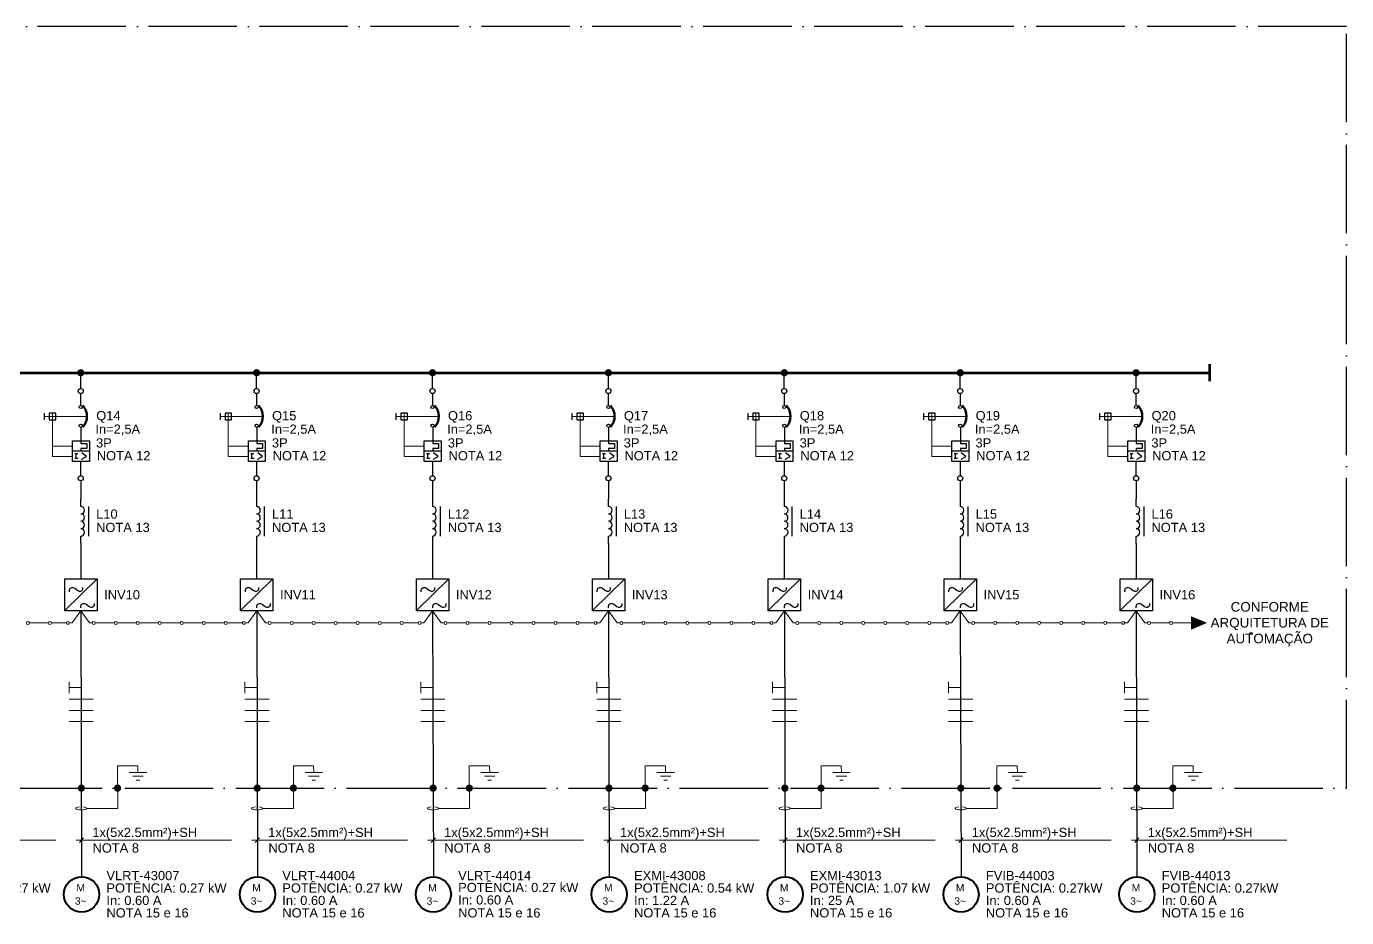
# Model space of a CAD drawing. Header units: inches. Extents: x 8060 to 14805, y -2003 to -1162.
# Drawn here: x 11459.3 to 11817.4, y -1697.2 to -1455.5 of the extents above; entities that cross this region are included whole.
import ezdxf
from ezdxf.enums import TextEntityAlignment as Align

# ---------------------------------------------------------------- set-up
doc = ezdxf.new("R2010")
doc.units = ezdxf.units.IN
doc.header["$MEASUREMENT"] = 0
doc.linetypes.add('ACAD_ISO04W100', pattern=[30, 24, -3, 0, -3])
for name, color, linetype in [('CABOS', 2, 'Continuous'), ('CAIXA DE IDENT.', 6, 'ACAD_ISO04W100'), ('COMPONENTES', 7, 'Continuous'), ('PDF2_AM_8', 7, 'Continuous'), ('PDF2_E-TXT20', 7, 'Continuous'), ('ROTAS', 7, 'Continuous'), ('TEXTO DES.', 2, 'Continuous')]:
    doc.layers.add(name, color=color, linetype=linetype)
doc.styles.add('PDF ArialMT', font='arial.ttf')

# ---------------------------------------------------------------- blocks, each defined once
blk = doc.blocks.new('Indutância')
at = {"layer": 'COMPONENTES', "lineweight": 30}
for p, q in [((5383.17, -1082.37), (5383.17, -1080.38)), ((5383.17, -1092.39), (5383.17, -1090.37))]:
    blk.add_line(p, q, dxfattribs=at)
blk.add_lwpolyline([(5383.12, -1088.36, 1), (5383.12, -1086.35, 1), (5383.12, -1084.34)], format="xyb", dxfattribs=at)
blk.add_lwpolyline([(5385.19, -1082.37), (5385.19, -1090.37)], dxfattribs=at)
for centre in [(5383.12, -1083.36), (5383.12, -1089.35)]:
    blk.add_arc(centre, 1.01, 270, 90, dxfattribs=at)
blk = doc.blocks.new('Inversor')
at = {"layer": 'COMPONENTES', "lineweight": 30}
for points in [[(5353.2, -1116.54), (5344.42, -1125.13)], [(5345.71, -1120.12), (5345.71, -1119.72), (5345.92, -1119.1), (5346.33, -1118.89), (5346.73, -1118.89), (5347.13, -1119.1), (5347.96, -1119.72), (5348.36, -1119.93), (5348.76, -1119.93), (5349.18, -1119.72), (5349.37, -1119.31), (5349.37, -1118.89)], [(5348.82, -1124.46), (5348.82, -1124.06), (5349.01, -1123.44), (5349.44, -1123.25), (5349.84, -1123.25), (5350.24, -1123.44), (5351.07, -1124.06), (5351.47, -1124.27), (5351.87, -1124.27), (5352.27, -1124.06), (5352.49, -1123.65), (5352.49, -1123.25)]]:
    blk.add_lwpolyline(points, dxfattribs=at)
blk.add_lwpolyline([(5344.42, -1116.54), (5353.2, -1116.54), (5353.2, -1125.22), (5344.42, -1125.22)], close=True, dxfattribs=at)
blk = doc.blocks.new('disjuntor motor')
at = {"layer": 'COMPONENTES', "lineweight": 30}
for points in [[(5611.23, -947.57), (5611.23, -944.35)], [(5601.35, -951.42), (5601.35, -949.64)], [(5611.23, -953.5), (5611.23, -957.14), (5611.23, -957.86), (5612.8, -957.86), (5612.8, -959.25), (5611.23, -959.25), (5611.23, -959.97)], [(5613.52, -959.97), (5608.95, -959.97)], [(5609.56, -960.57), (5610.41, -960.57)], [(5609.56, -961.88), (5610.49, -961.88)], [(5609.92, -961.88), (5609.92, -960.57)], [(5611.23, -966.66), (5611.23, -962.79)], [(5611.42, -962.13), (5612.74, -961.41), (5611.47, -960.44)]]:
    blk.add_lwpolyline(points, dxfattribs=at)
at = {"layer": 'COMPONENTES', "lineweight": 15}
for points in [[(5612.93, -950.53), (5601.35, -950.53)], [(5608.95, -961.37), (5603.49, -961.37), (5603.49, -949.64)], [(5608.95, -958.55), (5603.49, -958.55)]]:
    blk.add_lwpolyline(points, dxfattribs=at)
at = {"layer": 'COMPONENTES', "lineweight": 30}
for points in [[(5604.4, -949.64), (5602.6, -949.64), (5602.6, -951.42), (5604.4, -951.42)], [(5613.52, -957.14), (5613.52, -962.79), (5608.95, -962.79), (5608.95, -957.14)]]:
    blk.add_lwpolyline(points, close=True, dxfattribs=at)
for centre, radius in [((5611.18, -943.64), 0.688), ((5611.18, -947.98), 0.434), ((5611.18, -953.02), 0.434), ((5611.18, -967.31), 0.688)]:
    blk.add_circle(centre, radius, dxfattribs=at)
at = {"layer": 'COMPONENTES', "lineweight": 50}
blk.add_arc((5608.43, -950.5), 4.43, 318.0432, 41.9568, dxfattribs=at)
blk = doc.blocks.new('ATERRAMENTO')
at = {"layer": 'ROTAS'}
h = blk.add_hatch(color=256, dxfattribs=at)
h.dxf.hatch_style = 1
h.paths.add_polyline_path([(6647.54, -699.87, 1), (6649.51, -699.87, 1)])
at = {"layer": 'PDF2_E-TXT20', "lineweight": 9}
blk.add_line((6640.17, -705.36), (6648.56, -705.36), dxfattribs=at)
for points in [[(6654.04, -695.59), (6654, -693.83), (6648.52, -693.83), (6648.56, -705.36)], [(6651.67, -695.59), (6656.44, -695.59)], [(6652.63, -696.65), (6655.48, -696.65)], [(6653.58, -697.68), (6654.53, -697.68)]]:
    blk.add_lwpolyline(points, dxfattribs=at)
for points in [[(6638.21, -704.92), (6637.5, -704.98), (6637.06, -705.19), (6637.17, -705.4)], [(6637.17, -705.4), (6637.28, -705.61), (6637.92, -705.77), (6638.66, -705.77)], [(6638.66, -705.77), (6639.41, -705.77), (6640.05, -705.61), (6640.16, -705.4)], [(6640.16, -705.4), (6640.27, -705.19), (6639.83, -704.98), (6639.11, -704.92)]]:
    blk.add_open_spline(points, degree=3, dxfattribs=at)
blk = doc.blocks.new('MOTOR TRI')
at = {"layer": 'COMPONENTES', "lineweight": 40}
blk.add_circle((6638.76, -725.71), 4.79, dxfattribs=at)
at = {"layer": 'COMPONENTES', "char_height": 2.01, "attachment_point": 4, "style": 'PDF ArialMT'}
for s, insert in [('M', (6637.35, -723.9)), ('3~', (6636.93, -727.52))]:
    blk.add_mtext(s, dxfattribs=dict(at, insert=insert))
blk = doc.blocks.new('SETA')
at = {"layer": 'ROTAS'}
h = blk.add_hatch(color=256, dxfattribs=at)
h.dxf.hatch_style = 1
h.paths.add_polyline_path([(5730.94, -872), (5726.96, -870.31), (5726.96, -873.69)])
at = {"layer": 'ROTAS', "lineweight": 9}
blk.add_lwpolyline([(5730.94, -872), (5726.96, -870.31), (5726.96, -873.69)], close=True, dxfattribs=at)
blk.add_lwpolyline([(5730.94, -872), (5726.96, -870.31), (5726.96, -873.69)], close=True, dxfattribs=at)

msp = doc.modelspace()

# ---------------------------------------------------------------- hatches: boundary and pattern name
at = {"layer": 'ROTAS'}
h = msp.add_hatch(color=256, dxfattribs=at)
h.dxf.hatch_style = 1
h.paths.add_polyline_path([(11473.09, -1549.4, 1), (11475.07, -1549.4, 1)])
h = msp.add_hatch(color=256, dxfattribs=at)
h.dxf.hatch_style = 1
h.paths.add_polyline_path([(11520.8, -1549.4, 1), (11522.78, -1549.4, 1)])
h = msp.add_hatch(color=256, dxfattribs=at)
h.dxf.hatch_style = 1
h.paths.add_polyline_path([(11568.51, -1549.4, 1), (11570.49, -1549.4, 1)])
h = msp.add_hatch(color=256, dxfattribs=at)
h.dxf.hatch_style = 1
h.paths.add_polyline_path([(11616.22, -1549.4, 1), (11618.2, -1549.4, 1)])
h = msp.add_hatch(color=256, dxfattribs=at)
h.dxf.hatch_style = 1
h.paths.add_polyline_path([(11663.93, -1549.4, 1), (11665.91, -1549.4, 1)])
h = msp.add_hatch(color=256, dxfattribs=at)
h.dxf.hatch_style = 1
h.paths.add_polyline_path([(11711.64, -1549.4, 1), (11713.62, -1549.4, 1)])
h = msp.add_hatch(color=256, dxfattribs=at)
h.dxf.hatch_style = 1
h.paths.add_polyline_path([(11759.35, -1549.4, 1), (11761.33, -1549.4, 1)])
h = msp.add_hatch(color=256, dxfattribs=at)
h.dxf.hatch_style = 1
h.paths.add_polyline_path([(11473.25, -1662.06, 1), (11475.23, -1662.06, 1)])
h = msp.add_hatch(color=256, dxfattribs=at)
h.dxf.hatch_style = 1
h.paths.add_polyline_path([(11520.96, -1662.06, 1), (11522.94, -1662.06, 1)])
h = msp.add_hatch(color=256, dxfattribs=at)
h.dxf.hatch_style = 1
h.paths.add_polyline_path([(11568.67, -1662.06, 1), (11570.65, -1662.06, 1)])
h = msp.add_hatch(color=256, dxfattribs=at)
h.dxf.hatch_style = 1
h.paths.add_polyline_path([(11616.38, -1662.06, 1), (11618.36, -1662.06, 1)])
h = msp.add_hatch(color=256, dxfattribs=at)
h.dxf.hatch_style = 1
h.paths.add_polyline_path([(11664.09, -1662.06, 1), (11666.07, -1662.06, 1)])
h = msp.add_hatch(color=256, dxfattribs=at)
h.dxf.hatch_style = 1
h.paths.add_polyline_path([(11711.8, -1662.06, 1), (11713.78, -1662.06, 1)])
h = msp.add_hatch(color=256, dxfattribs=at)
h.dxf.hatch_style = 1
h.paths.add_polyline_path([(11759.51, -1662.06, 1), (11761.49, -1662.06, 1)])

# ---------------------------------------------------------------- linework, layer by layer
at = {"layer": 'CABOS', "lineweight": 9}
for points in [[(11470.92, -1633.22), (11470.92, -1636.27)], [(11470.92, -1634.75), (11474.18, -1634.75)], [(11518.63, -1633.22), (11518.63, -1636.27)], [(11518.63, -1634.75), (11521.89, -1634.75)], [(11566.34, -1633.22), (11566.34, -1636.27)], [(11566.34, -1634.75), (11569.6, -1634.75)], [(11614.05, -1633.22), (11614.05, -1636.27)], [(11614.05, -1634.75), (11617.31, -1634.75)], [(11661.76, -1633.22), (11661.76, -1636.27)], [(11661.76, -1634.75), (11665.02, -1634.75)], [(11709.47, -1633.22), (11709.47, -1636.27)], [(11709.47, -1634.75), (11712.73, -1634.75)], [(11757.18, -1633.22), (11757.18, -1636.27)], [(11757.18, -1634.75), (11760.44, -1634.75)], [(11470.92, -1637.92), (11477.46, -1637.92)], [(11518.63, -1637.92), (11525.17, -1637.92)], [(11566.34, -1637.92), (11572.88, -1637.92)], [(11614.05, -1637.92), (11620.59, -1637.92)], [(11661.76, -1637.92), (11668.3, -1637.92)], [(11709.47, -1637.92), (11716.01, -1637.92)], [(11757.18, -1637.92), (11763.72, -1637.92)], [(11477.46, -1640.97), (11470.92, -1640.97), (11477.46, -1640.97)], [(11525.17, -1640.97), (11518.63, -1640.97), (11525.17, -1640.97)], [(11572.88, -1640.97), (11566.34, -1640.97), (11572.88, -1640.97)], [(11620.59, -1640.97), (11614.05, -1640.97), (11620.59, -1640.97)], [(11668.3, -1640.97), (11661.76, -1640.97), (11668.3, -1640.97)], [(11716.01, -1640.97), (11709.47, -1640.97), (11716.01, -1640.97)], [(11763.72, -1640.97), (11757.18, -1640.97), (11763.72, -1640.97)], [(11477.46, -1644), (11470.92, -1644), (11477.46, -1644)], [(11525.17, -1644), (11518.63, -1644), (11525.17, -1644)], [(11572.88, -1644), (11566.34, -1644), (11572.88, -1644)], [(11620.59, -1644), (11614.05, -1644), (11620.59, -1644)], [(11668.3, -1644), (11661.76, -1644), (11668.3, -1644)], [(11716.01, -1644), (11709.47, -1644), (11716.01, -1644)], [(11763.72, -1644), (11757.18, -1644), (11763.72, -1644)]]:
    msp.add_lwpolyline(points, dxfattribs=at)
at = {"layer": 'CAIXA DE IDENT.'}
msp.add_lwpolyline([(10884.05, -1455.47), (10884, -1662.07), (11817.39, -1662.07), (11817.44, -1455.47)], close=True, dxfattribs=at)
at = {"layer": 'PDF2_AM_8', "lineweight": 9}
for points in [[(11470.98, -1617.27), (11471.76, -1617.27), (11474.09, -1613.96), (11476.44, -1617.27), (11477.2, -1617.27)], [(11518.69, -1617.27), (11519.47, -1617.27), (11521.8, -1613.96), (11524.15, -1617.27), (11524.91, -1617.27)], [(11566.4, -1617.27), (11567.18, -1617.27), (11569.51, -1613.96), (11571.86, -1617.27), (11572.62, -1617.27)], [(11614.11, -1617.27), (11614.89, -1617.27), (11617.22, -1613.96), (11619.57, -1617.27), (11620.33, -1617.27)], [(11661.82, -1617.27), (11662.6, -1617.27), (11664.93, -1613.96), (11667.28, -1617.27), (11668.04, -1617.27)], [(11709.53, -1617.27), (11710.31, -1617.27), (11712.64, -1613.96), (11714.99, -1617.27), (11715.75, -1617.27)], [(11757.24, -1617.27), (11758.02, -1617.27), (11760.35, -1613.96), (11762.7, -1617.27), (11763.46, -1617.27)]]:
    msp.add_lwpolyline(points, dxfattribs=at)
at = {"layer": 'ROTAS'}
for p, q in [((11474.08, -1578.71), (11474.08, -1583.71)), ((11521.79, -1578.71), (11521.79, -1583.71)), ((11569.5, -1578.71), (11569.5, -1583.71)), ((11617.21, -1578.71), (11617.21, -1583.71)), ((11664.92, -1578.71), (11664.92, -1583.71)), ((11712.63, -1578.71), (11712.63, -1583.71)), ((11760.34, -1578.71), (11760.34, -1583.71)), ((11474.08, -1595.71), (11474.08, -1605.28)), ((11521.79, -1595.71), (11521.79, -1605.28)), ((11569.5, -1595.71), (11569.5, -1605.28)), ((11617.21, -1595.71), (11617.21, -1605.28)), ((11664.92, -1595.71), (11664.92, -1605.28)), ((11712.63, -1595.71), (11712.63, -1605.28)), ((11760.34, -1595.71), (11760.34, -1605.28)), ((11474.09, -1613.96), (11474.3, -1686.08)), ((11521.8, -1613.96), (11522.01, -1686.08)), ((11569.51, -1613.96), (11569.72, -1686.08)), ((11617.22, -1613.96), (11617.43, -1686.08)), ((11664.93, -1613.96), (11665.14, -1686.08)), ((11712.64, -1613.96), (11712.85, -1686.08)), ((11760.35, -1613.96), (11760.56, -1686.08))]:
    msp.add_line(p, q, dxfattribs=at)
at = {"layer": 'ROTAS', "lineweight": 60}
for points in [[(10924.03, -1549.42), (11780.28, -1549.41)], [(11780.28, -1547.1), (11780.28, -1551.72)]]:
    msp.add_lwpolyline(points, dxfattribs=at)
at = {"layer": 'ROTAS', "lineweight": 30}
for points in [[(11474.08, -1553.67), (11474.08, -1549.4)], [(11521.79, -1553.67), (11521.79, -1549.4)], [(11569.5, -1553.67), (11569.5, -1549.4)], [(11617.21, -1553.67), (11617.21, -1549.4)], [(11664.92, -1553.67), (11664.92, -1549.4)], [(11712.63, -1553.67), (11712.63, -1549.4)], [(11760.34, -1553.67), (11760.34, -1549.4)]]:
    msp.add_lwpolyline(points, dxfattribs=at)
at = {"layer": 'ROTAS', "lineweight": 9}
for points in [[(11460.14, -1617.27), (11464.25, -1617.27), (11465.31, -1617.27)], [(11466.11, -1617.27), (11470.17, -1617.27), (11470.17, -1617.27)], [(11478.01, -1617.27), (11482.11, -1617.27), (11483.17, -1617.27)], [(11483.98, -1617.27), (11488.08, -1617.27), (11489.14, -1617.27)], [(11489.94, -1617.27), (11494.05, -1617.27), (11495.11, -1617.27)], [(11495.91, -1617.27), (11500.02, -1617.27), (11501.08, -1617.27)], [(11501.88, -1617.27), (11505.99, -1617.27), (11507.05, -1617.27)], [(11507.85, -1617.27), (11511.96, -1617.27), (11513.02, -1617.27)], [(11513.82, -1617.27), (11517.88, -1617.27), (11517.88, -1617.27)], [(11525.72, -1617.27), (11529.82, -1617.27), (11530.88, -1617.27)], [(11531.69, -1617.27), (11535.79, -1617.27), (11536.85, -1617.27)], [(11537.65, -1617.27), (11541.76, -1617.27), (11542.82, -1617.27)], [(11543.62, -1617.27), (11547.73, -1617.27), (11548.79, -1617.27)], [(11549.59, -1617.27), (11553.7, -1617.27), (11554.76, -1617.27)], [(11555.56, -1617.27), (11559.67, -1617.27), (11560.73, -1617.27)], [(11561.53, -1617.27), (11565.59, -1617.27), (11565.59, -1617.27)], [(11573.43, -1617.27), (11577.53, -1617.27), (11578.59, -1617.27)], [(11579.4, -1617.27), (11583.5, -1617.27), (11584.56, -1617.27)], [(11585.37, -1617.27), (11589.47, -1617.27), (11590.53, -1617.27)], [(11591.33, -1617.27), (11595.44, -1617.27), (11596.5, -1617.27)], [(11597.3, -1617.27), (11601.41, -1617.27), (11602.47, -1617.27)], [(11603.27, -1617.27), (11607.38, -1617.27), (11608.44, -1617.27)], [(11609.24, -1617.27), (11613.3, -1617.27), (11613.3, -1617.27)], [(11621.14, -1617.27), (11625.24, -1617.27), (11626.3, -1617.27)], [(11627.11, -1617.27), (11631.21, -1617.27), (11632.27, -1617.27)], [(11633.08, -1617.27), (11637.18, -1617.27), (11638.24, -1617.27)], [(11639.04, -1617.27), (11643.15, -1617.27), (11644.21, -1617.27)], [(11645.01, -1617.27), (11649.12, -1617.27), (11650.18, -1617.27)], [(11650.98, -1617.27), (11655.09, -1617.27), (11656.15, -1617.27)], [(11656.95, -1617.27), (11661.02, -1617.27), (11661.02, -1617.27)], [(11668.85, -1617.27), (11672.95, -1617.27), (11674.01, -1617.27)], [(11674.82, -1617.27), (11678.92, -1617.27), (11679.98, -1617.27)], [(11680.79, -1617.27), (11684.89, -1617.27), (11685.95, -1617.27)], [(11686.76, -1617.27), (11690.86, -1617.27), (11691.92, -1617.27)], [(11692.72, -1617.27), (11696.83, -1617.27), (11697.89, -1617.27)], [(11698.69, -1617.27), (11702.8, -1617.27), (11703.86, -1617.27)], [(11704.66, -1617.27), (11708.73, -1617.27), (11708.73, -1617.27)], [(11716.56, -1617.27), (11720.66, -1617.27), (11721.72, -1617.27)], [(11722.53, -1617.27), (11726.63, -1617.27), (11727.69, -1617.27)], [(11728.5, -1617.27), (11732.6, -1617.27), (11733.66, -1617.27)], [(11734.47, -1617.27), (11738.57, -1617.27), (11739.63, -1617.27)], [(11740.43, -1617.27), (11744.54, -1617.27), (11745.6, -1617.27)], [(11746.4, -1617.27), (11750.51, -1617.27), (11751.57, -1617.27)], [(11752.37, -1617.27), (11756.44, -1617.27), (11756.44, -1617.27)], [(11764.27, -1617.27), (11768.37, -1617.27), (11769.43, -1617.27)], [(11770.24, -1617.27), (11774.34, -1617.27), (11775.4, -1617.27)], [(11473.7, -1676.84), (11474.86, -1675.55)], [(11521.41, -1676.84), (11522.57, -1675.55)], [(11569.12, -1676.84), (11570.28, -1675.55)], [(11616.83, -1676.84), (11617.99, -1675.55)], [(11664.54, -1676.84), (11665.7, -1675.55)], [(11712.25, -1676.84), (11713.41, -1675.55)], [(11759.96, -1676.84), (11761.12, -1675.55)], [(11425.1, -1676.21), (11467.3, -1676.21)], [(11472.81, -1676.21), (11515.01, -1676.21)], [(11520.52, -1676.21), (11562.72, -1676.21)], [(11568.23, -1676.21), (11610.43, -1676.21)], [(11615.94, -1676.21), (11658.14, -1676.21)], [(11663.65, -1676.21), (11705.85, -1676.21)], [(11711.36, -1676.21), (11753.56, -1676.21)], [(11759.07, -1676.21), (11801.27, -1676.21)]]:
    msp.add_lwpolyline(points, dxfattribs=at)
for centre in [(11459.74, -1617.27), (11465.71, -1617.27), (11470.58, -1617.25), (11477.6, -1617.27), (11483.57, -1617.27), (11489.54, -1617.27), (11495.51, -1617.27), (11501.48, -1617.27), (11507.45, -1617.27), (11513.42, -1617.27), (11518.29, -1617.25), (11525.31, -1617.27), (11531.28, -1617.27), (11537.25, -1617.27), (11543.22, -1617.27), (11549.19, -1617.27), (11555.16, -1617.27), (11561.13, -1617.27), (11566, -1617.25), (11573.02, -1617.27), (11578.99, -1617.27), (11584.96, -1617.27), (11590.93, -1617.27), (11596.9, -1617.27), (11602.87, -1617.27), (11608.84, -1617.27), (11613.71, -1617.25), (11620.73, -1617.27), (11626.7, -1617.27), (11632.67, -1617.27), (11638.64, -1617.27), (11644.61, -1617.27), (11650.58, -1617.27), (11656.55, -1617.27), (11661.42, -1617.25), (11668.44, -1617.27), (11674.41, -1617.27), (11680.38, -1617.27), (11686.35, -1617.27), (11692.32, -1617.27), (11698.29, -1617.27), (11704.26, -1617.27), (11709.13, -1617.25), (11716.16, -1617.27), (11722.12, -1617.27), (11728.09, -1617.27), (11734.06, -1617.27), (11740.03, -1617.27), (11746, -1617.27), (11751.97, -1617.27), (11756.84, -1617.25), (11763.87, -1617.27), (11769.83, -1617.27)]:
    msp.add_circle(centre, 0.402, dxfattribs=at)

# ---------------------------------------------------------------- block references
at = {"layer": 'CAIXA DE IDENT.'}
for p in [(4835.54, -965.17), (4883.25, -965.17), (4930.96, -965.17), (4978.67, -965.17), (5026.38, -965.17), (5074.09, -965.17), (5121.8, -965.17)]:
    msp.add_blockref('MOTOR TRI', p, dxfattribs=at)
at = {"layer": 'COMPONENTES'}
for name, p in [('disjuntor motor', (5862.9, -610.72)), ('disjuntor motor', (5910.61, -610.72)), ('disjuntor motor', (5958.32, -610.72)), ('disjuntor motor', (6006.03, -610.72)), ('disjuntor motor', (6053.74, -610.72)), ('disjuntor motor', (6101.45, -610.72)), ('disjuntor motor', (6149.16, -610.72)), ('Indutância', (6090.95, -503.33)), ('Indutância', (6138.66, -503.33)), ('Indutância', (6186.37, -503.33)), ('Indutância', (6234.08, -503.33)), ('Indutância', (6281.79, -503.33)), ('Indutância', (6329.5, -503.33)), ('Indutância', (6377.21, -503.33)), ('Inversor', (6125.31, -488.74)), ('Inversor', (6173.02, -488.74)), ('Inversor', (6220.73, -488.74)), ('Inversor', (6268.44, -488.74)), ('Inversor', (6316.15, -488.74)), ('Inversor', (6363.86, -488.74)), ('Inversor', (6411.57, -488.74)), ('ATERRAMENTO', (4835.54, -962.19)), ('ATERRAMENTO', (4883.25, -962.19)), ('ATERRAMENTO', (4930.96, -962.19)), ('ATERRAMENTO', (4978.67, -962.19)), ('ATERRAMENTO', (5026.38, -962.19)), ('ATERRAMENTO', (5074.09, -962.19)), ('ATERRAMENTO', (5121.8, -962.19))]:
    msp.add_blockref(name, p, dxfattribs=at)
at = {"layer": 'ROTAS'}
msp.add_blockref('SETA', (6048.44, -745.26), dxfattribs=at)

# ---------------------------------------------------------------- texts
at = {"layer": 'TEXTO DES.', "style": 'PDF ArialMT'}
for s, p in [('Q14', (11478.27, -1562.28)), ('Q15', (11525.98, -1562.28)), ('Q16', (11573.69, -1562.28)), ('Q17', (11621.4, -1562.28)), ('Q18', (11669.11, -1562.28)), ('Q19', (11716.82, -1562.28)), ('Q20', (11764.53, -1562.28)), ('In=2,5A', (11478.05, -1565.94)), ('In=2,5A', (11525.76, -1565.94)), ('In=2,5A', (11573.47, -1565.94)), ('In=2,5A', (11621.18, -1565.94)), ('In=2,5A', (11668.89, -1565.94)), ('In=2,5A', (11716.6, -1565.94)), ('In=2,5A', (11764.31, -1565.94)), ('3P', (11478.23, -1569.67)), ('3P', (11525.94, -1569.67)), ('3P', (11573.65, -1569.67)), ('3P', (11621.36, -1569.67)), ('3P', (11669.07, -1569.67)), ('3P', (11716.78, -1569.67)), ('3P', (11764.49, -1569.67)), ('NOTA 12', (11478.43, -1573.15)), ('NOTA 12', (11526.14, -1573.15)), ('NOTA 12', (11573.85, -1573.15)), ('NOTA 12', (11621.56, -1573.15)), ('NOTA 12', (11669.27, -1573.15)), ('NOTA 12', (11716.98, -1573.15)), ('NOTA 12', (11764.69, -1573.15)), ('L10', (11478.25, -1588.97)), ('L11', (11525.96, -1588.97)), ('L12', (11573.67, -1588.97)), ('L13', (11621.38, -1588.97)), ('L14', (11669.09, -1588.97)), ('L15', (11716.8, -1588.97)), ('L16', (11764.51, -1588.97)), ('NOTA 13', (11478.25, -1592.6)), ('NOTA 13', (11525.96, -1592.6)), ('NOTA 13', (11573.67, -1592.6)), ('NOTA 13', (11621.38, -1592.6)), ('NOTA 13', (11669.09, -1592.6)), ('NOTA 13', (11716.8, -1592.6)), ('NOTA 13', (11764.51, -1592.6)), ('INV10', (11480.43, -1610.86)), ('INV11', (11528.14, -1610.86)), ('INV12', (11575.85, -1610.86)), ('INV13', (11623.56, -1610.86)), ('INV14', (11671.27, -1610.86)), ('INV15', (11718.98, -1610.86)), ('INV16', (11766.69, -1610.86)), ('1x(5x2.5mm²)+SH', (11477.21, -1675.32)), ('1x(5x2.5mm²)+SH', (11524.92, -1675.32)), ('1x(5x2.5mm²)+SH', (11572.63, -1675.32)), ('1x(5x2.5mm²)+SH', (11620.34, -1675.32)), ('1x(5x2.5mm²)+SH', (11668.05, -1675.32)), ('1x(5x2.5mm²)+SH', (11715.76, -1675.32)), ('1x(5x2.5mm²)+SH', (11763.47, -1675.32)), ('NOTA 8', (11477.27, -1679.53)), ('NOTA 8', (11524.98, -1679.53)), ('NOTA 8', (11572.69, -1679.53)), ('NOTA 8', (11620.4, -1679.53)), ('NOTA 8', (11668.11, -1679.53)), ('NOTA 8', (11715.82, -1679.53)), ('NOTA 8', (11763.53, -1679.53)), ('VLRT-43007 ', (11481.04, -1687.02)), ('VLRT-44004 ', (11528.75, -1687.02)), ('VLRT-44014 ', (11576.46, -1687.02)), ('EXMI-43008 ', (11624.17, -1687.02)), ('EXMI-43013 ', (11671.88, -1687.02)), ('FVIB-44003 ', (11719.59, -1687.02)), ('FVIB-44013 ', (11767.3, -1687.02)), ('POTÊNCIA: 0.27 kW', (11433.33, -1690.39)), ('POTÊNCIA: 0.27 kW', (11481.04, -1690.39)), ('POTÊNCIA: 0.27 kW', (11528.75, -1690.39)), ('POTÊNCIA: 0.27 kW', (11576.46, -1690.25)), ('POTÊNCIA: 0.54 kW', (11624.17, -1690.39)), ('POTÊNCIA: 1.07 kW', (11671.88, -1690.39)), ('POTÊNCIA: 0.27kW', (11719.59, -1690.39)), ('POTÊNCIA: 0.27kW', (11767.3, -1690.39)), ('In: 0.60 A', (11481.04, -1693.76)), ('In: 0.60 A', (11528.75, -1693.76)), ('In: 0.60 A', (11576.46, -1693.62)), ('In: 1.22 A', (11624.17, -1693.76)), ('In: 25 A', (11671.88, -1693.76)), ('In: 0.60 A', (11719.59, -1693.76)), ('In: 0.60 A', (11767.3, -1693.76)), ('NOTA 15 e 16', (11481.04, -1697.13)), ('NOTA 15 e 16', (11528.75, -1697.13)), ('NOTA 15 e 16', (11576.46, -1697.13)), ('NOTA 15 e 16', (11624.17, -1697.13)), ('NOTA 15 e 16', (11671.88, -1697.13)), ('NOTA 15 e 16', (11719.59, -1697.13)), ('NOTA 15 e 16', (11767.3, -1697.13))]:
    msp.add_text(s, height=2.5, dxfattribs=at).set_placement(p)
for s, height, p in [('CONFORME', 2.601, (11796.59, -1614.97)), ('ARQUITETURA DE', 2.6014, (11796.59, -1619.27)), ('AUTOMAÇÃO', 2.601, (11796.59, -1623.57)), ('-', 2.6, (11791.5, -1621.76))]:
    msp.add_text(s, height=height, dxfattribs=at).set_placement(p, align=Align.BOTTOM_CENTER)

doc.saveas('drawing.dxf')
